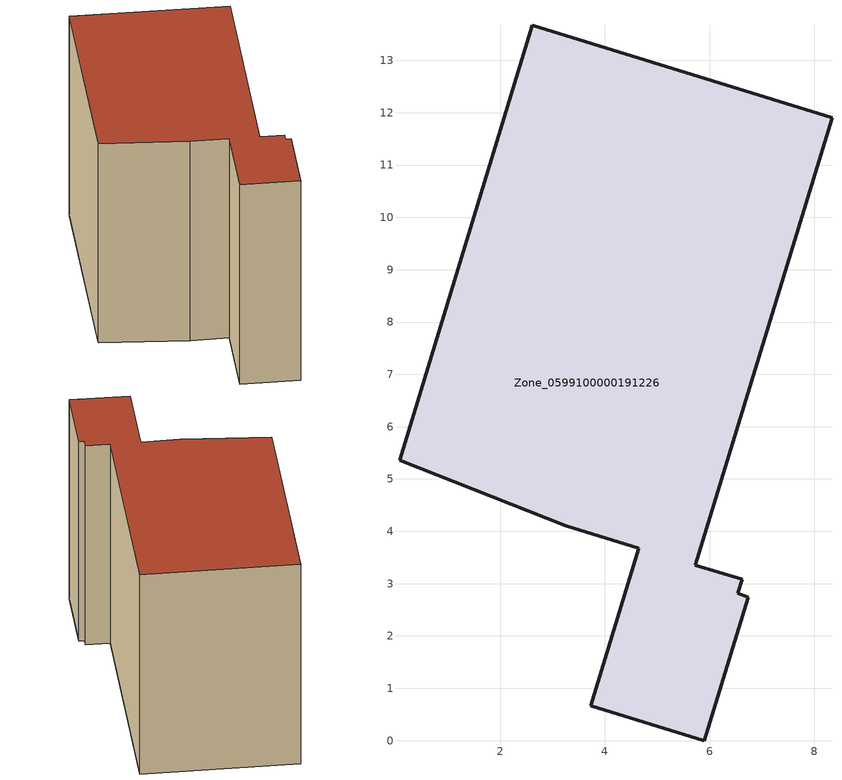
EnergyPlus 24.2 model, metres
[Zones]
Zone_0599100000191226
 floor ground (C_G): 0.07,5.36 2.61,13.67 8.34,11.9 5.73,3.35 6.62,3.08 6.54,2.82 6.74,2.74 5.9,0 3.73,0.67 4.65,3.68 3.25,4.11 z0
 wall outside (C_F): 3.73,0.67 5.9,0 6.74,2.74 6.54,2.82 6.62,3.08 5.73,3.35 8.34,11.9 2.61,13.67 0.07,5.36 3.25,4.11 4.65,3.68 3.73,0.67 z0:8.8
 roof outside (C_R): 6.74,2.74 6.54,2.82 6.62,3.08 5.73,3.35 8.34,11.9 2.61,13.67 0.07,5.36 3.25,4.11 4.65,3.68 3.73,0.67 5.9,0 z8.8
[BUILDING]
Pand.0599100000191226: North Axis=0; Terrain=City; Loads Convergence Tolerance Value=0.04; Temperature Convergence Tolerance Value=0.4; Solar Distribution=FullExterior; Maximum Number of Warmup Days=25; Minimum Number of Warmup Days=1
[Site:Location]
Rotterdam.The.Hague.AP_ZH_NLD Design_Conditions: Latitude=51.96; Longitude=4.45; Time Zone=1; Elevation=-4.5
[SITE:GROUNDTEMPERATURE:BUILDINGSURFACE]
18, 18, 18, 18, 18, 18, 18, 18, 18, 18, 18, 18
[MATERIAL] Thermal Absorptance=0.9; Solar Absorptance=0.7; Visible Absorptance=0.7
Name | Roughness | Thickness | Conductivity | Density | Specific Heat
G.TI.1975-1991 | MediumSmooth | 0.15 | 0.288461 | 540 | 1210
F.TI.1975-1991 | Rough | 0.3 | 0.230769 | 1920 | 840
R.TI.1975-1991 | MediumRough | 0.2 | 0.153846 | 1500 | 1000
[CONSTRUCTION]
C_G: G.TI.1975-1991
C_F: F.TI.1975-1991
C_R: R.TI.1975-1991
[ZONE]
Zone_0599100000191226: Type=1; Multiplier=1; Ceiling Height=Autocalculate; Volume=Autocalculate; Floor Area=autocalculate; Part of Total Floor Area=Yes
[ZONEINFILTRATION:DESIGNFLOWRATE]
Infil_Zone_0599100000191226: Zone or ZoneList or Space or SpaceList=Zone_0599100000191226; Schedule=AlwaysOn; Design Flow Rate Calculation Method=Flow/Area; Flow Rate per Floor Area=0.003; Constant Term Coefficient=1; Temperature Term Coefficient=0; Velocity Term Coefficient=0; Velocity Squared Term Coefficient=0
[HVACTEMPLATE:ZONE:IDEALLOADSAIRSYSTEM]
Zone_0599100000191226: Maximum Heating Supply Air Temperature=50; Minimum Cooling Supply Air Temperature=13; Maximum Heating Supply Air Humidity Ratio=0.0156; Minimum Cooling Supply Air Humidity Ratio=0.0077; Heating Limit=NoLimit; Cooling Limit=NoLimit; Dehumidification Control Type=ConstantSensibleHeatRatio; Cooling Sensible Heat Ratio=0.7; Dehumidification Setpoint=60; Humidification Control Type=None; Humidification Setpoint=30; Outdoor Air Method=None; Outdoor Air Flow Rate per Person=0.00944; Outdoor Air Flow Rate per Zone Floor Area=0; Outdoor Air Flow Rate per Zone=0; Demand Controlled Ventilation Type=None; Outdoor Air Economizer Type=NoEconomizer; Heat Recovery Type=None; Sensible Heat Recovery Effectiveness=0.7; Latent Heat Recovery Effectiveness=0.65
[ZONECONTROL:THERMOSTAT]
ThermostatControl_Zone_0599100000191226: Zone or ZoneList=Zone_0599100000191226; Control Type Schedule=DualSetpointControlType; Control 1=Thermostat_Zone_0599100000191226; Temperature Difference Between Cutout And Setpoint=0
[THERMOSTATSETPOINT:DUALSETPOINT]
Thermostat_Zone_0599100000191226: Heating Setpoint Temperature Schedule=HeatingSetpoint_Zone_0599100000191226; Cooling Setpoint Temperature Schedule=CoolingSetpoint_Zone_0599100000191226
[SCHEDULE:COMPACT]
HeatingSetpoint_Zone_0599100000191226: Through: 12/31, For: AllDays, Until: 24:00, 21
CoolingSetpoint_Zone_0599100000191226: Through: 12/31, For: AllDays, Until: 24:00, 24
DualSetpointControlType: Through: 12/31, For: AllDays, Until: 24:00, 4
AlwaysOn: Through: 12/31, For: AllDays, Until: 24:00, 1
